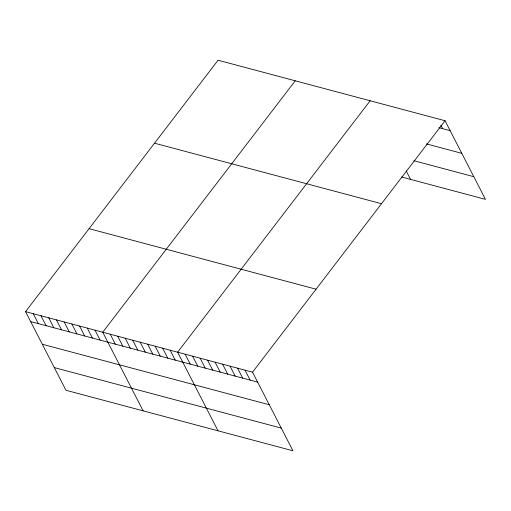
<?xml version="1.0" encoding="UTF-8"?>
<svg xmlns="http://www.w3.org/2000/svg" width="511" height="511" viewBox="0 0 511 511"><rect width="100%" height="100%" fill="white"/><g stroke="black" fill="none" stroke-linecap="round" stroke-linejoin="round"><path stroke-width="0.77" d="M25.55 311.646L252.53 372.168L292.931 450.779L65.951 390.263L25.55 311.646L218.069 60.221L445.049 120.737L485.45 199.354L401.557 176.985M295.243 80.795L102.724 332.227L143.125 410.838M370.143 100.769L177.624 352.194L218.031 430.811M252.53 372.168L445.049 120.737M438.917 127.673L450.153 130.669M426.596 143.949L461.797 153.332M413.878 160.71L473.799 176.685M154.539 143.195L381.519 203.71M89.08 228.679L316.06 289.194M30.654 321.579L257.633 382.094M42.298 344.242L269.284 404.763M54.3 367.594L281.28 428.116M440.84 125.125L442.66 128.67M406.181 170.878L410.544 179.38M245.037 370.168L250.141 380.095M237.551 368.175L242.655 378.102M230.059 366.176L235.162 376.102M222.566 364.177L227.67 374.109M215.08 362.184L220.184 372.11M207.587 360.185L212.691 370.111M200.095 358.185L205.198 368.118M192.609 356.193L197.712 366.119M185.116 354.193L190.22 364.119M170.137 350.201L175.241 360.127M162.645 348.202L167.749 358.128M155.159 346.203L160.256 356.135M147.666 344.21L152.77 354.136M140.174 342.21L145.277 352.136M132.688 340.211L137.785 350.144M125.195 338.218L130.299 348.144M117.702 336.219L122.806 346.145M110.216 334.22L115.314 344.152M95.008 330.17L100.111 340.096M87.292 328.113L92.389 338.039M79.569 326.05L84.673 335.983M71.853 323.993L76.957 333.926M64.137 321.936L69.241 331.863M56.421 319.88L61.524 329.806M48.705 317.823L53.802 327.749M40.982 315.766L46.086 325.692M33.266 313.709L38.37 323.635"/></g></svg>
